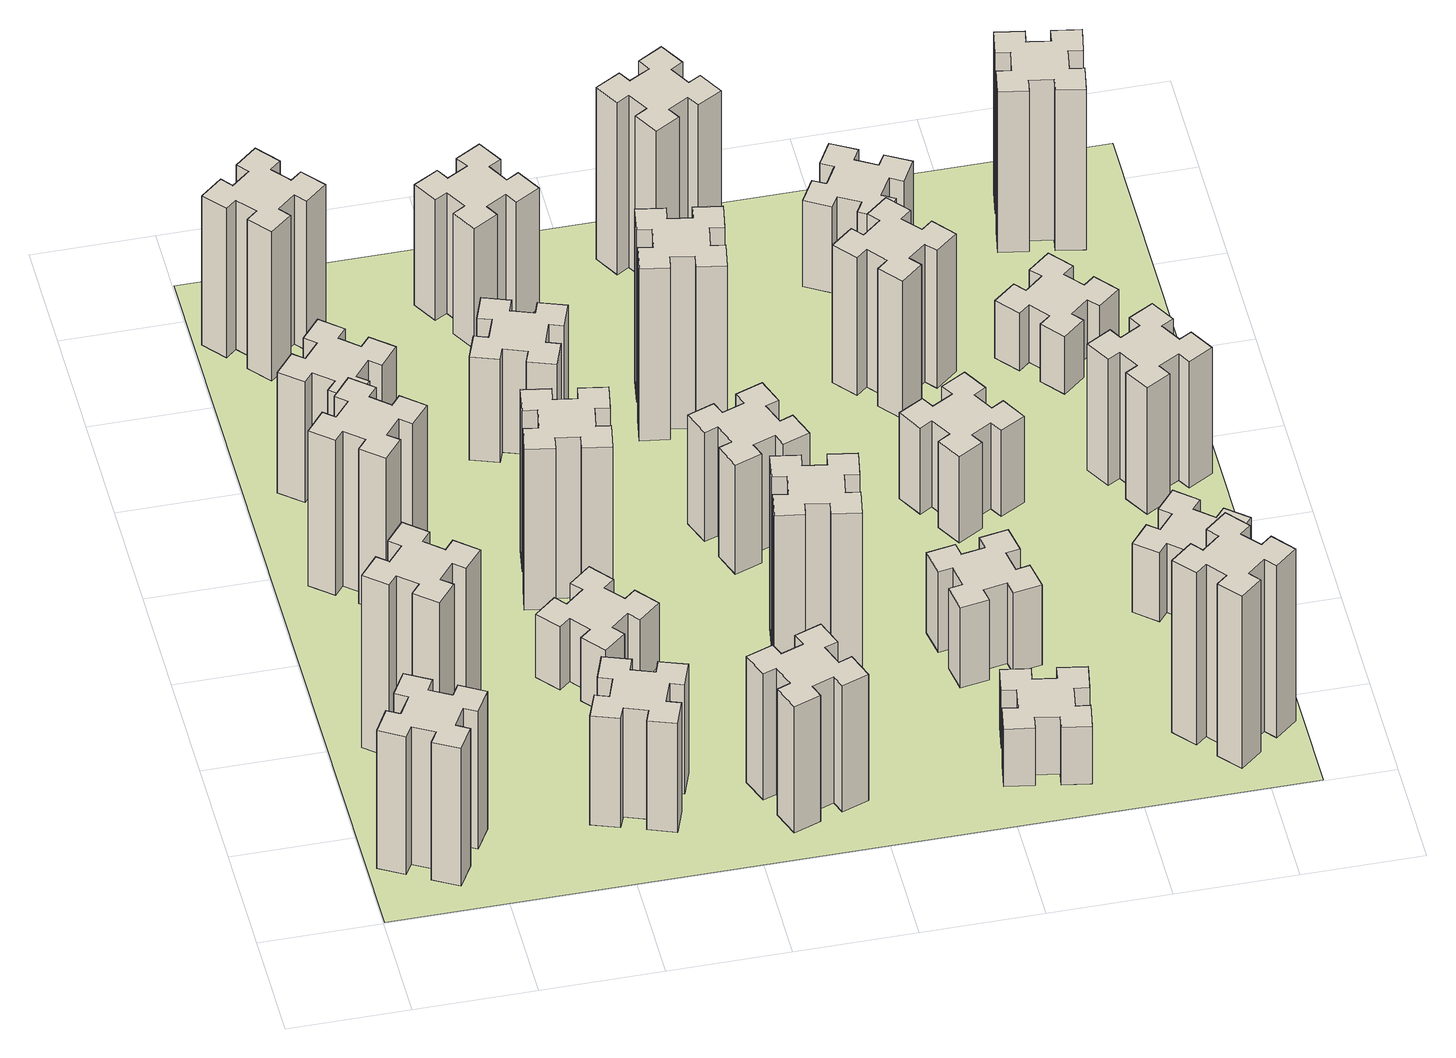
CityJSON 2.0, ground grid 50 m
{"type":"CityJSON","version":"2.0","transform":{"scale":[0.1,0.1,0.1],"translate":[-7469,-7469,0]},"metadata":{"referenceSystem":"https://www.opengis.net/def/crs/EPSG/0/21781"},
"CityObjects":{
"building1":{"type":"Building","attributes":{"class":"1000","function":"1000","usage":"1000","yearOfConstruction":2016,"roofType":"1000","measuredHeight":72,"storeysAboveGround":30,"storeysBelowGround":0},"geometry":[{"type":"Solid","lod":"1","boundaries":[[[[0,1,2,3,4,5,6,7,8,9,10,11,12,13,14,15,16,17,18,19]],[[17,16,20,21]],[[16,15,22,20]],[[15,14,23,22]],[[14,13,24,23]],[[13,12,25,24]],[[12,11,26,25]],[[11,10,27,26]],[[10,9,28,27]],[[9,8,29,28]],[[8,7,30,29]],[[7,6,31,30]],[[6,5,32,31]],[[5,4,33,32]],[[4,3,34,33]],[[3,2,35,34]],[[2,1,36,35]],[[1,0,37,36]],[[0,19,38,37]],[[19,18,39,38]],[[18,17,21,39]],[[24,25,26,27,28,29,30,31,32,33,34,35,36,37,38,39,21,20,22,23]]]]}]},
"building2":{"type":"Building","attributes":{"class":"1000","function":"1000","usage":"1000","yearOfConstruction":2016,"roofType":"1000","measuredHeight":90,"storeysAboveGround":30,"storeysBelowGround":0},"geometry":[{"type":"Solid","lod":"1","boundaries":[[[[40,41,42,43,44,45,46,47,48,49,50,51,52,53,54,55,56,57,58,59]],[[57,56,60,61]],[[56,55,62,60]],[[55,54,63,62]],[[54,53,64,63]],[[53,52,65,64]],[[52,51,66,65]],[[51,50,67,66]],[[50,49,68,67]],[[49,48,69,68]],[[48,47,70,69]],[[47,46,71,70]],[[46,45,72,71]],[[45,44,73,72]],[[44,43,74,73]],[[43,42,75,74]],[[42,41,76,75]],[[41,40,77,76]],[[40,59,78,77]],[[59,58,79,78]],[[58,57,61,79]],[[64,65,66,67,68,69,70,71,72,73,74,75,76,77,78,79,61,60,62,63]]]]}]},
"building3":{"type":"Building","attributes":{"class":"1000","function":"1000","usage":"1000","yearOfConstruction":2016,"roofType":"1000","measuredHeight":81,"storeysAboveGround":30,"storeysBelowGround":0},"geometry":[{"type":"Solid","lod":"1","boundaries":[[[[80,81,82,83,84,85,86,87,88,89,90,91,92,93,94,95,96,97,98,99]],[[97,96,100,101]],[[96,95,102,100]],[[95,94,103,102]],[[94,93,104,103]],[[93,92,105,104]],[[92,91,106,105]],[[91,90,107,106]],[[90,89,108,107]],[[89,88,109,108]],[[88,87,110,109]],[[87,86,111,110]],[[86,85,112,111]],[[85,84,113,112]],[[84,83,114,113]],[[83,82,115,114]],[[82,81,116,115]],[[81,80,117,116]],[[80,99,118,117]],[[99,98,119,118]],[[98,97,101,119]],[[104,105,106,107,108,109,110,111,112,113,114,115,116,117,118,119,101,100,102,103]]]]}]},
"building4":{"type":"Building","attributes":{"class":"1000","function":"1000","usage":"1000","yearOfConstruction":2016,"roofType":"1000","measuredHeight":63,"storeysAboveGround":30,"storeysBelowGround":0},"geometry":[{"type":"Solid","lod":"1","boundaries":[[[[120,121,122,123,124,125,126,127,128,129,130,131,132,133,134,135,136,137,138,139]],[[137,136,140,141]],[[136,135,142,140]],[[135,134,143,142]],[[134,133,144,143]],[[133,132,145,144]],[[132,131,146,145]],[[131,130,147,146]],[[130,129,148,147]],[[129,128,149,148]],[[128,127,150,149]],[[127,126,151,150]],[[126,125,152,151]],[[125,124,153,152]],[[124,123,154,153]],[[123,122,155,154]],[[122,121,156,155]],[[121,120,157,156]],[[120,139,158,157]],[[139,138,159,158]],[[138,137,141,159]],[[144,145,146,147,148,149,150,151,152,153,154,155,156,157,158,159,141,140,142,143]]]]}]},
"building5":{"type":"Building","attributes":{"class":"1000","function":"1000","usage":"1000","yearOfConstruction":2016,"roofType":"1000","measuredHeight":57,"storeysAboveGround":30,"storeysBelowGround":0},"geometry":[{"type":"Solid","lod":"1","boundaries":[[[[160,161,162,163,164,165,166,167,168,169,170,171,172,173,174,175,176,177,178,179]],[[177,176,180,181]],[[176,175,182,180]],[[175,174,183,182]],[[174,173,184,183]],[[173,172,185,184]],[[172,171,186,185]],[[171,170,187,186]],[[170,169,188,187]],[[169,168,189,188]],[[168,167,190,189]],[[167,166,191,190]],[[166,165,192,191]],[[165,164,193,192]],[[164,163,194,193]],[[163,162,195,194]],[[162,161,196,195]],[[161,160,197,196]],[[160,179,198,197]],[[179,178,199,198]],[[178,177,181,199]],[[184,185,186,187,188,189,190,191,192,193,194,195,196,197,198,199,181,180,182,183]]]]}]},
"building6":{"type":"Building","attributes":{"class":"1000","function":"1000","usage":"1000","yearOfConstruction":2016,"roofType":"1000","measuredHeight":78,"storeysAboveGround":30,"storeysBelowGround":0},"geometry":[{"type":"Solid","lod":"1","boundaries":[[[[200,201,202,203,204,205,206,207,208,209,210,211,212,213,214,215,216,217,218,219]],[[217,216,220,221]],[[216,215,222,220]],[[215,214,223,222]],[[214,213,224,223]],[[213,212,225,224]],[[212,211,226,225]],[[211,210,227,226]],[[210,209,228,227]],[[209,208,229,228]],[[208,207,230,229]],[[207,206,231,230]],[[206,205,232,231]],[[205,204,233,232]],[[204,203,234,233]],[[203,202,235,234]],[[202,201,236,235]],[[201,200,237,236]],[[200,219,238,237]],[[219,218,239,238]],[[218,217,221,239]],[[224,225,226,227,228,229,230,231,232,233,234,235,236,237,238,239,221,220,222,223]]]]}]},
"building7":{"type":"Building","attributes":{"class":"1000","function":"1000","usage":"1000","yearOfConstruction":2016,"roofType":"1000","measuredHeight":33,"storeysAboveGround":30,"storeysBelowGround":0},"geometry":[{"type":"Solid","lod":"1","boundaries":[[[[240,241,242,243,244,245,246,247,248,249,250,251,252,253,254,255,256,257,258,259]],[[257,256,260,261]],[[256,255,262,260]],[[255,254,263,262]],[[254,253,264,263]],[[253,252,265,264]],[[252,251,266,265]],[[251,250,267,266]],[[250,249,268,267]],[[249,248,269,268]],[[248,247,270,269]],[[247,246,271,270]],[[246,245,272,271]],[[245,244,273,272]],[[244,243,274,273]],[[243,242,275,274]],[[242,241,276,275]],[[241,240,277,276]],[[240,259,278,277]],[[259,258,279,278]],[[258,257,261,279]],[[264,265,266,267,268,269,270,271,272,273,274,275,276,277,278,279,261,260,262,263]]]]}]},
"building8":{"type":"Building","attributes":{"class":"1000","function":"1000","usage":"1000","yearOfConstruction":2016,"roofType":"1000","measuredHeight":84,"storeysAboveGround":30,"storeysBelowGround":0},"geometry":[{"type":"Solid","lod":"1","boundaries":[[[[280,281,282,283,284,285,286,287,288,289,290,291,292,293,294,295,296,297,298,299]],[[297,296,300,301]],[[296,295,302,300]],[[295,294,303,302]],[[294,293,304,303]],[[293,292,305,304]],[[292,291,306,305]],[[291,290,307,306]],[[290,289,308,307]],[[289,288,309,308]],[[288,287,310,309]],[[287,286,311,310]],[[286,285,312,311]],[[285,284,313,312]],[[284,283,314,313]],[[283,282,315,314]],[[282,281,316,315]],[[281,280,317,316]],[[280,299,318,317]],[[299,298,319,318]],[[298,297,301,319]],[[304,305,306,307,308,309,310,311,312,313,314,315,316,317,318,319,301,300,302,303]]]]}]},
"building9":{"type":"Building","attributes":{"class":"1000","function":"1000","usage":"1000","yearOfConstruction":2016,"roofType":"1000","measuredHeight":66,"storeysAboveGround":30,"storeysBelowGround":0},"geometry":[{"type":"Solid","lod":"1","boundaries":[[[[320,321,322,323,324,325,326,327,328,329,330,331,332,333,334,335,336,337,338,339]],[[337,336,340,341]],[[336,335,342,340]],[[335,334,343,342]],[[334,333,344,343]],[[333,332,345,344]],[[332,331,346,345]],[[331,330,347,346]],[[330,329,348,347]],[[329,328,349,348]],[[328,327,350,349]],[[327,326,351,350]],[[326,325,352,351]],[[325,324,353,352]],[[324,323,354,353]],[[323,322,355,354]],[[322,321,356,355]],[[321,320,357,356]],[[320,339,358,357]],[[339,338,359,358]],[[338,337,341,359]],[[344,345,346,347,348,349,350,351,352,353,354,355,356,357,358,359,341,340,342,343]]]]}]},
"building10":{"type":"Building","attributes":{"class":"1000","function":"1000","usage":"1000","yearOfConstruction":2016,"roofType":"1000","measuredHeight":54,"storeysAboveGround":30,"storeysBelowGround":0},"geometry":[{"type":"Solid","lod":"1","boundaries":[[[[360,361,362,363,364,365,366,367,368,369,370,371,372,373,374,375,376,377,378,379]],[[377,376,380,381]],[[376,375,382,380]],[[375,374,383,382]],[[374,373,384,383]],[[373,372,385,384]],[[372,371,386,385]],[[371,370,387,386]],[[370,369,388,387]],[[369,368,389,388]],[[368,367,390,389]],[[367,366,391,390]],[[366,365,392,391]],[[365,364,393,392]],[[364,363,394,393]],[[363,362,395,394]],[[362,361,396,395]],[[361,360,397,396]],[[360,379,398,397]],[[379,378,399,398]],[[378,377,381,399]],[[384,385,386,387,388,389,390,391,392,393,394,395,396,397,398,399,381,380,382,383]]]]}]},
"building11":{"type":"Building","attributes":{"class":"1000","function":"1000","usage":"1000","yearOfConstruction":2016,"roofType":"1000","measuredHeight":63,"storeysAboveGround":30,"storeysBelowGround":0},"geometry":[{"type":"Solid","lod":"1","boundaries":[[[[400,401,402,403,404,405,406,407,408,409,410,411,412,413,414,415,416,417,418,419]],[[417,416,420,421]],[[416,415,422,420]],[[415,414,423,422]],[[414,413,424,423]],[[413,412,425,424]],[[412,411,426,425]],[[411,410,427,426]],[[410,409,428,427]],[[409,408,429,428]],[[408,407,430,429]],[[407,406,431,430]],[[406,405,432,431]],[[405,404,433,432]],[[404,403,434,433]],[[403,402,435,434]],[[402,401,436,435]],[[401,400,437,436]],[[400,419,438,437]],[[419,418,439,438]],[[418,417,421,439]],[[424,425,426,427,428,429,430,431,432,433,434,435,436,437,438,439,421,420,422,423]]]]}]},
"building12":{"type":"Building","attributes":{"class":"1000","function":"1000","usage":"1000","yearOfConstruction":2016,"roofType":"1000","measuredHeight":90,"storeysAboveGround":30,"storeysBelowGround":0},"geometry":[{"type":"Solid","lod":"1","boundaries":[[[[440,441,442,443,444,445,446,447,448,449,450,451,452,453,454,455,456,457,458,459]],[[457,456,460,461]],[[456,455,462,460]],[[455,454,463,462]],[[454,453,464,463]],[[453,452,465,464]],[[452,451,466,465]],[[451,450,467,466]],[[450,449,468,467]],[[449,448,469,468]],[[448,447,470,469]],[[447,446,471,470]],[[446,445,472,471]],[[445,444,473,472]],[[444,443,474,473]],[[443,442,475,474]],[[442,441,476,475]],[[441,440,477,476]],[[440,459,478,477]],[[459,458,479,478]],[[458,457,461,479]],[[464,465,466,467,468,469,470,471,472,473,474,475,476,477,478,479,461,460,462,463]]]]}]},
"building13":{"type":"Building","attributes":{"class":"1000","function":"1000","usage":"1000","yearOfConstruction":2016,"roofType":"1000","measuredHeight":57,"storeysAboveGround":30,"storeysBelowGround":0},"geometry":[{"type":"Solid","lod":"1","boundaries":[[[[480,481,482,483,484,485,486,487,488,489,490,491,492,493,494,495,496,497,498,499]],[[497,496,500,501]],[[496,495,502,500]],[[495,494,503,502]],[[494,493,504,503]],[[493,492,505,504]],[[492,491,506,505]],[[491,490,507,506]],[[490,489,508,507]],[[489,488,509,508]],[[488,487,510,509]],[[487,486,511,510]],[[486,485,512,511]],[[485,484,513,512]],[[484,483,514,513]],[[483,482,515,514]],[[482,481,516,515]],[[481,480,517,516]],[[480,499,518,517]],[[499,498,519,518]],[[498,497,501,519]],[[504,505,506,507,508,509,510,511,512,513,514,515,516,517,518,519,501,500,502,503]]]]}]},
"building14":{"type":"Building","attributes":{"class":"1000","function":"1000","usage":"1000","yearOfConstruction":2016,"roofType":"1000","measuredHeight":90,"storeysAboveGround":30,"storeysBelowGround":0},"geometry":[{"type":"Solid","lod":"1","boundaries":[[[[520,521,522,523,524,525,526,527,528,529,530,531,532,533,534,535,536,537,538,539]],[[537,536,540,541]],[[536,535,542,540]],[[535,534,543,542]],[[534,533,544,543]],[[533,532,545,544]],[[532,531,546,545]],[[531,530,547,546]],[[530,529,548,547]],[[529,528,549,548]],[[528,527,550,549]],[[527,526,551,550]],[[526,525,552,551]],[[525,524,553,552]],[[524,523,554,553]],[[523,522,555,554]],[[522,521,556,555]],[[521,520,557,556]],[[520,539,558,557]],[[539,538,559,558]],[[538,537,541,559]],[[544,545,546,547,548,549,550,551,552,553,554,555,556,557,558,559,541,540,542,543]]]]}]},
"building15":{"type":"Building","attributes":{"class":"1000","function":"1000","usage":"1000","yearOfConstruction":2016,"roofType":"1000","measuredHeight":30,"storeysAboveGround":30,"storeysBelowGround":0},"geometry":[{"type":"Solid","lod":"1","boundaries":[[[[560,561,562,563,564,565,566,567,568,569,570,571,572,573,574,575,576,577,578,579]],[[577,576,580,581]],[[576,575,582,580]],[[575,574,583,582]],[[574,573,584,583]],[[573,572,585,584]],[[572,571,586,585]],[[571,570,587,586]],[[570,569,588,587]],[[569,568,589,588]],[[568,567,590,589]],[[567,566,591,590]],[[566,565,592,591]],[[565,564,593,592]],[[564,563,594,593]],[[563,562,595,594]],[[562,561,596,595]],[[561,560,597,596]],[[560,579,598,597]],[[579,578,599,598]],[[578,577,581,599]],[[584,585,586,587,588,589,590,591,592,593,594,595,596,597,598,599,581,580,582,583]]]]}]},
"building16":{"type":"Building","attributes":{"class":"1000","function":"1000","usage":"1000","yearOfConstruction":2016,"roofType":"1000","measuredHeight":90,"storeysAboveGround":30,"storeysBelowGround":0},"geometry":[{"type":"Solid","lod":"1","boundaries":[[[[600,601,602,603,604,605,606,607,608,609,610,611,612,613,614,615,616,617,618,619]],[[617,616,620,621]],[[616,615,622,620]],[[615,614,623,622]],[[614,613,624,623]],[[613,612,625,624]],[[612,611,626,625]],[[611,610,627,626]],[[610,609,628,627]],[[609,608,629,628]],[[608,607,630,629]],[[607,606,631,630]],[[606,605,632,631]],[[605,604,633,632]],[[604,603,634,633]],[[603,602,635,634]],[[602,601,636,635]],[[601,600,637,636]],[[600,619,638,637]],[[619,618,639,638]],[[618,617,621,639]],[[624,625,626,627,628,629,630,631,632,633,634,635,636,637,638,639,621,620,622,623]]]]}]},
"building17":{"type":"Building","attributes":{"class":"1000","function":"1000","usage":"1000","yearOfConstruction":2016,"roofType":"1000","measuredHeight":42,"storeysAboveGround":30,"storeysBelowGround":0},"geometry":[{"type":"Solid","lod":"1","boundaries":[[[[640,641,642,643,644,645,646,647,648,649,650,651,652,653,654,655,656,657,658,659]],[[657,656,660,661]],[[656,655,662,660]],[[655,654,663,662]],[[654,653,664,663]],[[653,652,665,664]],[[652,651,666,665]],[[651,650,667,666]],[[650,649,668,667]],[[649,648,669,668]],[[648,647,670,669]],[[647,646,671,670]],[[646,645,672,671]],[[645,644,673,672]],[[644,643,674,673]],[[643,642,675,674]],[[642,641,676,675]],[[641,640,677,676]],[[640,659,678,677]],[[659,658,679,678]],[[658,657,661,679]],[[664,665,666,667,668,669,670,671,672,673,674,675,676,677,678,679,661,660,662,663]]]]}]},
"building18":{"type":"Building","attributes":{"class":"1000","function":"1000","usage":"1000","yearOfConstruction":2016,"roofType":"1000","measuredHeight":45,"storeysAboveGround":30,"storeysBelowGround":0},"geometry":[{"type":"Solid","lod":"1","boundaries":[[[[680,681,682,683,684,685,686,687,688,689,690,691,692,693,694,695,696,697,698,699]],[[697,696,700,701]],[[696,695,702,700]],[[695,694,703,702]],[[694,693,704,703]],[[693,692,705,704]],[[692,691,706,705]],[[691,690,707,706]],[[690,689,708,707]],[[689,688,709,708]],[[688,687,710,709]],[[687,686,711,710]],[[686,685,712,711]],[[685,684,713,712]],[[684,683,714,713]],[[683,682,715,714]],[[682,681,716,715]],[[681,680,717,716]],[[680,699,718,717]],[[699,698,719,718]],[[698,697,701,719]],[[704,705,706,707,708,709,710,711,712,713,714,715,716,717,718,719,701,700,702,703]]]]}]},
"building19":{"type":"Building","attributes":{"class":"1000","function":"1000","usage":"1000","yearOfConstruction":2016,"roofType":"1000","measuredHeight":72,"storeysAboveGround":30,"storeysBelowGround":0},"geometry":[{"type":"Solid","lod":"1","boundaries":[[[[720,721,722,723,724,725,726,727,728,729,730,731,732,733,734,735,736,737,738,739]],[[737,736,740,741]],[[736,735,742,740]],[[735,734,743,742]],[[734,733,744,743]],[[733,732,745,744]],[[732,731,746,745]],[[731,730,747,746]],[[730,729,748,747]],[[729,728,749,748]],[[728,727,750,749]],[[727,726,751,750]],[[726,725,752,751]],[[725,724,753,752]],[[724,723,754,753]],[[723,722,755,754]],[[722,721,756,755]],[[721,720,757,756]],[[720,739,758,757]],[[739,738,759,758]],[[738,737,741,759]],[[744,745,746,747,748,749,750,751,752,753,754,755,756,757,758,759,741,740,742,743]]]]}]},
"building20":{"type":"Building","attributes":{"class":"1000","function":"1000","usage":"1000","yearOfConstruction":2016,"roofType":"1000","measuredHeight":90,"storeysAboveGround":30,"storeysBelowGround":0},"geometry":[{"type":"Solid","lod":"1","boundaries":[[[[760,761,762,763,764,765,766,767,768,769,770,771,772,773,774,775,776,777,778,779]],[[777,776,780,781]],[[776,775,782,780]],[[775,774,783,782]],[[774,773,784,783]],[[773,772,785,784]],[[772,771,786,785]],[[771,770,787,786]],[[770,769,788,787]],[[769,768,789,788]],[[768,767,790,789]],[[767,766,791,790]],[[766,765,792,791]],[[765,764,793,792]],[[764,763,794,793]],[[763,762,795,794]],[[762,761,796,795]],[[761,760,797,796]],[[760,779,798,797]],[[779,778,799,798]],[[778,777,781,799]],[[784,785,786,787,788,789,790,791,792,793,794,795,796,797,798,799,781,780,782,783]]]]}]},
"building21":{"type":"Building","attributes":{"class":"1000","function":"1000","usage":"1000","yearOfConstruction":2016,"roofType":"1000","measuredHeight":45,"storeysAboveGround":30,"storeysBelowGround":0},"geometry":[{"type":"Solid","lod":"1","boundaries":[[[[800,801,802,803,804,805,806,807,808,809,810,811,812,813,814,815,816,817,818,819]],[[817,816,820,821]],[[816,815,822,820]],[[815,814,823,822]],[[814,813,824,823]],[[813,812,825,824]],[[812,811,826,825]],[[811,810,827,826]],[[810,809,828,827]],[[809,808,829,828]],[[808,807,830,829]],[[807,806,831,830]],[[806,805,832,831]],[[805,804,833,832]],[[804,803,834,833]],[[803,802,835,834]],[[802,801,836,835]],[[801,800,837,836]],[[800,819,838,837]],[[819,818,839,838]],[[818,817,821,839]],[[824,825,826,827,828,829,830,831,832,833,834,835,836,837,838,839,821,820,822,823]]]]}]},
"building22":{"type":"Building","attributes":{"class":"1000","function":"1000","usage":"1000","yearOfConstruction":2016,"roofType":"1000","measuredHeight":36,"storeysAboveGround":30,"storeysBelowGround":0},"geometry":[{"type":"Solid","lod":"1","boundaries":[[[[840,841,842,843,844,845,846,847,848,849,850,851,852,853,854,855,856,857,858,859]],[[857,856,860,861]],[[856,855,862,860]],[[855,854,863,862]],[[854,853,864,863]],[[853,852,865,864]],[[852,851,866,865]],[[851,850,867,866]],[[850,849,868,867]],[[849,848,869,868]],[[848,847,870,869]],[[847,846,871,870]],[[846,845,872,871]],[[845,844,873,872]],[[844,843,874,873]],[[843,842,875,874]],[[842,841,876,875]],[[841,840,877,876]],[[840,859,878,877]],[[859,858,879,878]],[[858,857,861,879]],[[864,865,866,867,868,869,870,871,872,873,874,875,876,877,878,879,861,860,862,863]]]]}]},
"building23":{"type":"Building","attributes":{"class":"1000","function":"1000","usage":"1000","yearOfConstruction":2016,"roofType":"1000","measuredHeight":66,"storeysAboveGround":30,"storeysBelowGround":0},"geometry":[{"type":"Solid","lod":"1","boundaries":[[[[880,881,882,883,884,885,886,887,888,889,890,891,892,893,894,895,896,897,898,899]],[[897,896,900,901]],[[896,895,902,900]],[[895,894,903,902]],[[894,893,904,903]],[[893,892,905,904]],[[892,891,906,905]],[[891,890,907,906]],[[890,889,908,907]],[[889,888,909,908]],[[888,887,910,909]],[[887,886,911,910]],[[886,885,912,911]],[[885,884,913,912]],[[884,883,914,913]],[[883,882,915,914]],[[882,881,916,915]],[[881,880,917,916]],[[880,899,918,917]],[[899,898,919,918]],[[898,897,901,919]],[[904,905,906,907,908,909,910,911,912,913,914,915,916,917,918,919,901,900,902,903]]]]}]},
"building24":{"type":"Building","attributes":{"class":"1000","function":"1000","usage":"1000","yearOfConstruction":2016,"roofType":"1000","measuredHeight":30,"storeysAboveGround":30,"storeysBelowGround":0},"geometry":[{"type":"Solid","lod":"1","boundaries":[[[[920,921,922,923,924,925,926,927,928,929,930,931,932,933,934,935,936,937,938,939]],[[937,936,940,941]],[[936,935,942,940]],[[935,934,943,942]],[[934,933,944,943]],[[933,932,945,944]],[[932,931,946,945]],[[931,930,947,946]],[[930,929,948,947]],[[929,928,949,948]],[[928,927,950,949]],[[927,926,951,950]],[[926,925,952,951]],[[925,924,953,952]],[[924,923,954,953]],[[923,922,955,954]],[[922,921,956,955]],[[921,920,957,956]],[[920,939,958,957]],[[939,938,959,958]],[[938,937,941,959]],[[944,945,946,947,948,949,950,951,952,953,954,955,956,957,958,959,941,940,942,943]]]]}]},
"building25":{"type":"Building","attributes":{"class":"1000","function":"1000","usage":"1000","yearOfConstruction":2016,"roofType":"1000","measuredHeight":84,"storeysAboveGround":30,"storeysBelowGround":0},"geometry":[{"type":"Solid","lod":"1","boundaries":[[[[960,961,962,963,964,965,966,967,968,969,970,971,972,973,974,975,976,977,978,979]],[[977,976,980,981]],[[976,975,982,980]],[[975,974,983,982]],[[974,973,984,983]],[[973,972,985,984]],[[972,971,986,985]],[[971,970,987,986]],[[970,969,988,987]],[[969,968,989,988]],[[968,967,990,989]],[[967,966,991,990]],[[966,965,992,991]],[[965,964,993,992]],[[964,963,994,993]],[[963,962,995,994]],[[962,961,996,995]],[[961,960,997,996]],[[960,979,998,997]],[[979,978,999,998]],[[978,977,981,999]],[[984,985,986,987,988,989,990,991,992,993,994,995,996,997,998,999,981,980,982,983]]]]}]},
"landuse1":{"type":"LandUse","attributes":{"name":"plot1","function":"1010"},"geometry":[{"type":"MultiSurface","lod":"1","boundaries":[[[1000,1001,1002,1003]]]}]}
},
"vertices":[
[177,305,0],[264,255,0],[234,203,0],[338,143,0],[398,247,0],[346,277,0],[396,364,0],[448,334,0],[508,438,0],[404,498,0],[374,446,0],[287,496,0],[317,548,0],[213,608,0],[153,504,0],[205,474,0],[155,387,0],[103,417,0],[43,313,0],[147,253,0],[155,387,720],[103,417,720],[205,474,720],[153,504,720],[213,608,720],[317,548,720],[287,496,720],[374,446,720],[404,498,720],[508,438,720],[448,334,720],[396,364,720],[346,277,720],[398,247,720],[338,143,720],[234,203,720],[264,255,720],[177,305,720],[147,253,720],[43,313,720],
[484,1067,0],[408,1132,0],[446,1178,0],[354,1255,0],[277,1163,0],[323,1124,0],[259,1048,0],[213,1086,0],[136,994,0],[228,917,0],[266,963,0],[343,899,0],[304,853,0],[396,776,0],[473,868,0],[427,906,0],[492,983,0],[538,944,0],[615,1036,0],[523,1113,0],[492,983,900],[538,944,900],[427,906,900],[473,868,900],[396,776,900],[304,853,900],[343,899,900],[266,963,900],[228,917,900],[136,994,900],[213,1086,900],[259,1048,900],[323,1124,900],[277,1163,900],[354,1255,900],[446,1178,900],[408,1132,900],[484,1067,900],[523,1113,900],[615,1036,900],
[427,1846,0],[492,1923,0],[538,1884,0],[615,1976,0],[523,2053,0],[484,2007,0],[408,2072,0],[446,2118,0],[354,2195,0],[277,2103,0],[323,2064,0],[259,1988,0],[213,2026,0],[136,1934,0],[228,1857,0],[266,1903,0],[343,1839,0],[304,1793,0],[396,1716,0],[473,1808,0],[343,1839,810],[304,1793,810],[266,1903,810],[228,1857,810],[136,1934,810],[213,2026,810],[259,1988,810],[323,2064,810],[277,2103,810],[354,2195,810],[446,2118,810],[408,2072,810],[484,2007,810],[523,2053,810],[615,1976,810],[538,1884,810],[492,1923,810],[427,1846,810],[473,1808,810],[396,1716,810],
[484,2547,0],[408,2612,0],[446,2658,0],[354,2735,0],[277,2643,0],[323,2604,0],[259,2528,0],[213,2566,0],[136,2474,0],[228,2397,0],[266,2443,0],[343,2379,0],[304,2333,0],[396,2256,0],[473,2348,0],[427,2386,0],[492,2463,0],[538,2424,0],[615,2516,0],[523,2593,0],[492,2463,630],[538,2424,630],[427,2386,630],[473,2348,630],[396,2256,630],[304,2333,630],[343,2379,630],[266,2443,630],[228,2397,630],[136,2474,630],[213,2566,630],[259,2528,630],[323,2604,630],[277,2643,630],[354,2735,630],[446,2658,630],[408,2612,630],[484,2547,630],[523,2593,630],[615,2516,630],
[1202,391,0],[1236,485,0],[1292,464,0],[1333,577,0],[1220,618,0],[1200,562,0],[1106,596,0],[1127,652,0],[1014,693,0],[973,580,0],[1029,560,0],[995,466,0],[939,487,0],[897,374,0],[1010,333,0],[1031,389,0],[1125,355,0],[1104,299,0],[1217,257,0],[1258,370,0],[1125,355,570],[1104,299,570],[1031,389,570],[1010,333,570],[897,374,570],[939,487,570],[995,466,570],[1029,560,570],[973,580,570],[1014,693,570],[1127,652,570],[1106,596,570],[1200,562,570],[1220,618,570],[1333,577,570],[1292,464,570],[1236,485,570],[1202,391,570],[1258,370,570],[1217,257,570],
[308,3219,0],[384,3283,0],[423,3237,0],[515,3314,0],[438,3406,0],[392,3368,0],[327,3444,0],[373,3483,0],[296,3575,0],[204,3498,0],[243,3452,0],[166,3387,0],[128,3433,0],[36,3356,0],[113,3264,0],[159,3303,0],[223,3226,0],[177,3188,0],[254,3096,0],[346,3173,0],[223,3226,780],[177,3188,780],[159,3303,780],[113,3264,780],[36,3356,780],[128,3433,780],[166,3387,780],[243,3452,780],[204,3498,780],[296,3575,780],[373,3483,780],[327,3444,780],[392,3368,780],[438,3406,780],[515,3314,780],[423,3237,780],[384,3283,780],[308,3219,780],[346,3173,780],[254,3096,780],
[1083,1332,0],[1006,1267,0],[968,1313,0],[876,1236,0],[953,1144,0],[999,1183,0],[1063,1106,0],[1017,1068,0],[1094,976,0],[1186,1053,0],[1148,1099,0],[1224,1163,0],[1263,1117,0],[1355,1194,0],[1278,1286,0],[1232,1248,0],[1167,1324,0],[1213,1363,0],[1136,1455,0],[1044,1378,0],[1167,1324,330],[1213,1363,330],[1232,1248,330],[1278,1286,330],[1355,1194,330],[1263,1117,330],[1224,1163,330],[1148,1099,330],[1186,1053,330],[1094,976,330],[1017,1068,330],[1063,1106,330],[999,1183,330],[953,1144,330],[876,1236,330],[968,1313,330],[1006,1267,330],[1083,1332,330],[1044,1378,330],[1136,1455,330],
[1047,1656,0],[1145,1638,0],[1135,1579,0],[1253,1558,0],[1274,1677,0],[1215,1687,0],[1232,1785,0],[1291,1775,0],[1312,1893,0],[1194,1914,0],[1184,1855,0],[1085,1872,0],[1096,1931,0],[977,1952,0],[957,1834,0],[1016,1824,0],[998,1725,0],[939,1736,0],[918,1617,0],[1037,1597,0],[998,1725,840],[939,1736,840],[1016,1824,840],[957,1834,840],[977,1952,840],[1096,1931,840],[1085,1872,840],[1184,1855,840],[1194,1914,840],[1312,1893,840],[1291,1775,840],[1232,1785,840],[1215,1687,840],[1274,1677,840],[1253,1558,840],[1135,1579,840],[1145,1638,840],[1047,1656,840],[1037,1597,840],[918,1617,840],
[1765,496,0],[1671,462,0],[1650,518,0],[1537,477,0],[1579,364,0],[1635,385,0],[1669,291,0],[1613,270,0],[1654,157,0],[1767,199,0],[1746,255,0],[1840,289,0],[1860,233,0],[1973,274,0],[1932,387,0],[1876,366,0],[1842,460,0],[1898,480,0],[1857,593,0],[1744,552,0],[1842,460,660],[1898,480,660],[1876,366,660],[1932,387,660],[1973,274,660],[1860,233,660],[1840,289,660],[1746,255,660],[1767,199,660],[1654,157,660],[1613,270,660],[1669,291,660],[1635,385,660],[1579,364,660],[1537,477,660],[1650,518,660],[1671,462,660],[1765,496,660],[1744,552,660],[1857,593,660],
[1029,2680,0],[995,2586,0],[939,2607,0],[897,2494,0],[1010,2453,0],[1031,2509,0],[1125,2475,0],[1104,2419,0],[1217,2377,0],[1258,2490,0],[1202,2511,0],[1236,2605,0],[1292,2584,0],[1333,2697,0],[1220,2738,0],[1200,2682,0],[1106,2716,0],[1127,2772,0],[1014,2813,0],[973,2700,0],[1106,2716,540],[1127,2772,540],[1200,2682,540],[1220,2738,540],[1333,2697,540],[1292,2584,540],[1236,2605,540],[1202,2511,540],[1258,2490,540],[1217,2377,540],[1104,2419,540],[1125,2475,540],[1031,2509,540],[1010,2453,540],[897,2494,540],[939,2607,540],[995,2586,540],[1029,2680,540],[973,2700,540],[1014,2813,540],
[1104,3456,0],[1017,3406,0],[987,3458,0],[883,3398,0],[943,3294,0],[995,3324,0],[1045,3237,0],[993,3207,0],[1053,3103,0],[1157,3163,0],[1127,3215,0],[1214,3265,0],[1244,3213,0],[1348,3273,0],[1288,3377,0],[1236,3347,0],[1186,3434,0],[1238,3464,0],[1178,3568,0],[1074,3508,0],[1186,3434,630],[1238,3464,630],[1236,3347,630],[1288,3377,630],[1348,3273,630],[1244,3213,630],[1214,3265,630],[1127,3215,630],[1157,3163,630],[1053,3103,630],[993,3207,630],[1045,3237,630],[995,3324,630],[943,3294,630],[883,3398,630],[987,3458,630],[1017,3406,630],[1104,3456,630],[1074,3508,630],[1178,3568,630],
[2055,1047,0],[2072,1145,0],[2131,1135,0],[2152,1253,0],[2034,1274,0],[2024,1215,0],[1925,1232,0],[1936,1291,0],[1817,1312,0],[1797,1194,0],[1856,1184,0],[1838,1085,0],[1779,1096,0],[1758,977,0],[1877,957,0],[1887,1016,0],[1985,998,0],[1975,939,0],[2093,918,0],[2114,1037,0],[1985,998,900],[1975,939,900],[1887,1016,900],[1877,957,900],[1758,977,900],[1779,1096,900],[1838,1085,900],[1856,1184,900],[1797,1194,900],[1817,1312,900],[1936,1291,900],[1925,1232,900],[2024,1215,900],[2034,1274,900],[2152,1253,900],[2131,1135,900],[2072,1145,900],[2055,1047,900],[2114,1037,900],[2093,918,900],
[1846,1735,0],[1940,1769,0],[1960,1713,0],[2073,1754,0],[2032,1867,0],[1976,1846,0],[1942,1940,0],[1998,1960,0],[1957,2073,0],[1844,2032,0],[1865,1976,0],[1771,1942,0],[1750,1998,0],[1637,1957,0],[1679,1844,0],[1735,1865,0],[1769,1771,0],[1713,1750,0],[1754,1637,0],[1867,1679,0],[1769,1771,570],[1713,1750,570],[1735,1865,570],[1679,1844,570],[1637,1957,570],[1750,1998,570],[1771,1942,570],[1865,1976,570],[1844,2032,570],[1957,2073,570],[1998,1960,570],[1942,1940,570],[1976,1846,570],[2032,1867,570],[2073,1754,570],[1960,1713,570],[1940,1769,570],[1846,1735,570],[1867,1679,570],[1754,1637,570],
[1855,2527,0],[1872,2625,0],[1931,2615,0],[1952,2733,0],[1834,2754,0],[1824,2695,0],[1725,2712,0],[1736,2771,0],[1617,2792,0],[1597,2674,0],[1656,2664,0],[1638,2565,0],[1579,2576,0],[1558,2457,0],[1677,2437,0],[1687,2496,0],[1785,2478,0],[1775,2419,0],[1893,2398,0],[1914,2517,0],[1785,2478,900],[1775,2419,900],[1687,2496,900],[1677,2437,900],[1558,2457,900],[1579,2576,900],[1638,2565,900],[1656,2664,900],[1597,2674,900],[1617,2792,900],[1736,2771,900],[1725,2712,900],[1824,2695,900],[1834,2754,900],[1952,2733,900],[1931,2615,900],[1872,2625,900],[1855,2527,900],[1914,2517,900],[1893,2398,900],
[2596,444,0],[2578,345,0],[2519,356,0],[2498,237,0],[2617,217,0],[2627,276,0],[2725,258,0],[2715,199,0],[2833,178,0],[2854,297,0],[2795,307,0],[2812,405,0],[2871,395,0],[2892,513,0],[2774,534,0],[2764,475,0],[2665,492,0],[2676,551,0],[2557,572,0],[2537,454,0],[2665,492,300],[2676,551,300],[2764,475,300],[2774,534,300],[2892,513,300],[2871,395,300],[2812,405,300],[2795,307,300],[2854,297,300],[2833,178,300],[2715,199,300],[2725,258,300],[2627,276,300],[2617,217,300],[2498,237,300],[2519,356,300],[2578,345,300],[2596,444,300],[2537,454,300],[2557,572,300],
[1844,3556,0],[1757,3506,0],[1727,3558,0],[1623,3498,0],[1683,3394,0],[1735,3424,0],[1785,3337,0],[1733,3307,0],[1793,3203,0],[1897,3263,0],[1867,3315,0],[1954,3365,0],[1984,3313,0],[2088,3373,0],[2028,3477,0],[1976,3447,0],[1926,3534,0],[1978,3564,0],[1918,3668,0],[1814,3608,0],[1926,3534,900],[1978,3564,900],[1976,3447,900],[2028,3477,900],[2088,3373,900],[1984,3313,900],[1954,3365,900],[1867,3315,900],[1897,3263,900],[1793,3203,900],[1733,3307,900],[1785,3337,900],[1735,3424,900],[1683,3394,900],[1623,3498,900],[1727,3558,900],[1757,3506,900],[1844,3556,900],[1814,3608,900],[1918,3668,900],
[2625,1132,0],[2527,1115,0],[2517,1174,0],[2398,1153,0],[2419,1035,0],[2478,1045,0],[2496,947,0],[2437,937,0],[2457,818,0],[2576,839,0],[2565,898,0],[2664,916,0],[2674,857,0],[2792,877,0],[2771,996,0],[2712,985,0],[2695,1084,0],[2754,1094,0],[2733,1212,0],[2615,1191,0],[2695,1084,420],[2754,1094,420],[2712,985,420],[2771,996,420],[2792,877,420],[2674,857,420],[2664,916,420],[2565,898,420],[2576,839,420],[2457,818,420],[2437,937,420],[2496,947,420],[2478,1045,420],[2419,1035,420],[2398,1153,420],[2517,1174,420],[2527,1115,420],[2625,1132,420],[2615,1191,420],[2733,1212,420],
[2575,1844,0],[2625,1757,0],[2573,1727,0],[2633,1623,0],[2737,1683,0],[2707,1735,0],[2794,1785,0],[2824,1733,0],[2928,1793,0],[2868,1897,0],[2816,1867,0],[2766,1954,0],[2818,1984,0],[2758,2088,0],[2654,2028,0],[2684,1976,0],[2597,1926,0],[2567,1978,0],[2463,1918,0],[2523,1814,0],[2597,1926,450],[2567,1978,450],[2684,1976,450],[2654,2028,450],[2758,2088,450],[2818,1984,450],[2766,1954,450],[2816,1867,450],[2868,1897,450],[2928,1793,450],[2824,1733,450],[2794,1785,450],[2707,1735,450],[2737,1683,450],[2633,1623,450],[2573,1727,450],[2625,1757,450],[2575,1844,450],[2523,1814,450],[2463,1918,450],
[2563,2712,0],[2486,2647,0],[2448,2693,0],[2356,2616,0],[2433,2524,0],[2479,2563,0],[2543,2486,0],[2497,2448,0],[2574,2356,0],[2666,2433,0],[2628,2479,0],[2704,2543,0],[2743,2497,0],[2835,2574,0],[2758,2666,0],[2712,2628,0],[2647,2704,0],[2693,2743,0],[2616,2835,0],[2524,2758,0],[2647,2704,720],[2693,2743,720],[2712,2628,720],[2758,2666,720],[2835,2574,720],[2743,2497,720],[2704,2543,720],[2628,2479,720],[2666,2433,720],[2574,2356,720],[2497,2448,720],[2543,2486,720],[2479,2563,720],[2433,2524,720],[2356,2616,720],[2448,2693,720],[2486,2647,720],[2563,2712,720],[2524,2758,720],[2616,2835,720],
[3468,259,0],[3544,323,0],[3583,277,0],[3675,354,0],[3598,446,0],[3552,408,0],[3487,484,0],[3533,523,0],[3456,615,0],[3364,538,0],[3403,492,0],[3326,427,0],[3288,473,0],[3196,396,0],[3273,304,0],[3319,343,0],[3383,266,0],[3337,228,0],[3414,136,0],[3506,213,0],[3383,266,900],[3337,228,900],[3319,343,900],[3273,304,900],[3196,396,900],[3288,473,900],[3326,427,900],[3403,492,900],[3364,538,900],[3456,615,900],[3533,523,900],[3487,484,900],[3552,408,900],[3598,446,900],[3675,354,900],[3583,277,900],[3544,323,900],[3468,259,900],[3506,213,900],[3414,136,900],
[2497,3165,0],[2584,3115,0],[2554,3063,0],[2658,3003,0],[2718,3107,0],[2666,3137,0],[2716,3224,0],[2768,3194,0],[2828,3298,0],[2724,3358,0],[2694,3306,0],[2607,3356,0],[2637,3408,0],[2533,3468,0],[2473,3364,0],[2525,3334,0],[2475,3247,0],[2423,3277,0],[2363,3173,0],[2467,3113,0],[2475,3247,450],[2423,3277,450],[2525,3334,450],[2473,3364,450],[2533,3468,450],[2637,3408,450],[2607,3356,450],[2694,3306,450],[2724,3358,450],[2828,3298,450],[2768,3194,450],[2716,3224,450],[2666,3137,450],[2718,3107,450],[2658,3003,450],[2554,3063,450],[2584,3115,450],[2497,3165,450],[2467,3113,450],[2363,3173,450],
[3487,1006,0],[3552,1083,0],[3598,1044,0],[3675,1136,0],[3583,1213,0],[3544,1167,0],[3468,1232,0],[3506,1278,0],[3414,1355,0],[3337,1263,0],[3383,1224,0],[3319,1148,0],[3273,1186,0],[3196,1094,0],[3288,1017,0],[3326,1063,0],[3403,999,0],[3364,953,0],[3456,876,0],[3533,968,0],[3403,999,360],[3364,953,360],[3326,1063,360],[3288,1017,360],[3196,1094,360],[3273,1186,360],[3319,1148,360],[3383,1224,360],[3337,1263,360],[3414,1355,360],[3506,1278,360],[3468,1232,360],[3544,1167,360],[3583,1213,360],[3675,1136,360],[3598,1044,360],[3552,1083,360],[3487,1006,360],[3533,968,360],[3456,876,360],
[3556,1867,0],[3506,1954,0],[3558,1984,0],[3498,2088,0],[3394,2028,0],[3424,1976,0],[3337,1926,0],[3307,1978,0],[3203,1918,0],[3263,1814,0],[3315,1844,0],[3365,1757,0],[3313,1727,0],[3373,1623,0],[3477,1683,0],[3447,1735,0],[3534,1785,0],[3564,1733,0],[3668,1793,0],[3608,1897,0],[3534,1785,660],[3564,1733,660],[3447,1735,660],[3477,1683,660],[3373,1623,660],[3313,1727,660],[3365,1757,660],[3315,1844,660],[3263,1814,660],[3203,1918,660],[3307,1978,660],[3337,1926,660],[3424,1976,660],[3394,2028,660],[3498,2088,660],[3558,1984,660],[3506,1954,660],[3556,1867,660],[3608,1897,660],[3668,1793,660],
[3119,2563,0],[3183,2486,0],[3137,2448,0],[3214,2356,0],[3306,2433,0],[3268,2479,0],[3344,2543,0],[3383,2497,0],[3475,2574,0],[3398,2666,0],[3352,2628,0],[3287,2704,0],[3333,2743,0],[3256,2835,0],[3164,2758,0],[3203,2712,0],[3126,2647,0],[3088,2693,0],[2996,2616,0],[3073,2524,0],[3126,2647,300],[3088,2693,300],[3203,2712,300],[3164,2758,300],[3256,2835,300],[3333,2743,300],[3287,2704,300],[3352,2628,300],[3398,2666,300],[3475,2574,300],[3383,2497,300],[3344,2543,300],[3268,2479,300],[3306,2433,300],[3214,2356,300],[3137,2448,300],[3183,2486,300],[3119,2563,300],[3073,2524,300],[2996,2616,300],
[3404,3435,0],[3305,3452,0],[3316,3511,0],[3197,3532,0],[3177,3414,0],[3236,3404,0],[3218,3305,0],[3159,3316,0],[3138,3197,0],[3257,3177,0],[3267,3236,0],[3365,3218,0],[3355,3159,0],[3473,3138,0],[3494,3257,0],[3435,3267,0],[3452,3365,0],[3511,3355,0],[3532,3473,0],[3414,3494,0],[3452,3365,840],[3511,3355,840],[3435,3267,840],[3494,3257,840],[3473,3138,840],[3355,3159,840],[3365,3218,840],[3267,3236,840],[3257,3177,840],[3138,3197,840],[3159,3316,840],[3218,3305,840],[3236,3404,840],[3177,3414,840],[3197,3532,840],[3316,3511,840],[3305,3452,840],[3404,3435,840],[3414,3494,840],[3532,3473,840],
[5,3705,0],[3705,3705,0],[3705,5,0],[5,5,0]
]}
